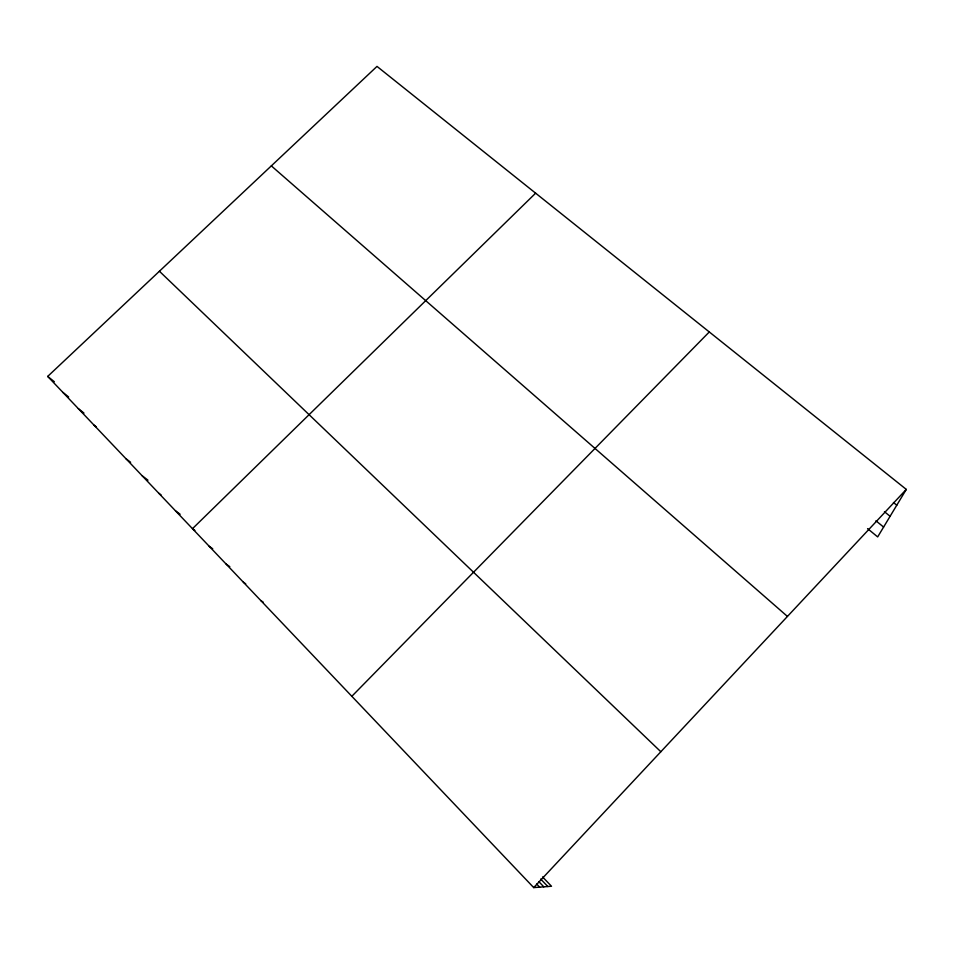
<?xml version="1.0" encoding="UTF-8"?>
<svg xmlns="http://www.w3.org/2000/svg" width="954" height="954" viewBox="0 0 954 954"><rect width="100%" height="100%" fill="white"/><g stroke="black" fill="none" stroke-linecap="round" stroke-linejoin="round"><path stroke-width="1.43" d="M542.564 876.929L551.495 886.254L533.715 887.602L47.7 376.413L376.997 66.398L906.3 489.402L877.668 536.911L867.58 528.611M533.715 887.602L906.3 489.402M351.835 696.301L709.287 331.956M535.635 193.173L192.481 528.683L194.89 530.436M260.8 600.543L263.244 602.189M243.353 582.202L245.715 583.824M226.158 564.112L229.807 566.676M209.2 546.284L212.718 548.788M175.488 510.819L180.127 514.242M158.734 493.194L161.119 494.971M142.206 475.819L147.965 480.172M125.916 458.683L130.626 462.285M93.993 425.102L96.318 426.915M78.347 408.658L83.976 413.082M62.928 392.428L68.652 396.983M47.7 376.413L54.354 381.743M893.457 502.519L896.784 505.203M884.441 511.702L890.094 516.293M875.939 520.801L883.607 527.061M271.33 165.877L787.444 616.427M159.413 271.246L660.836 751.74M540.679 879.051L547.823 886.528M538.807 881.603L543.804 886.838M536.708 884.06L539.654 887.148"/></g></svg>
